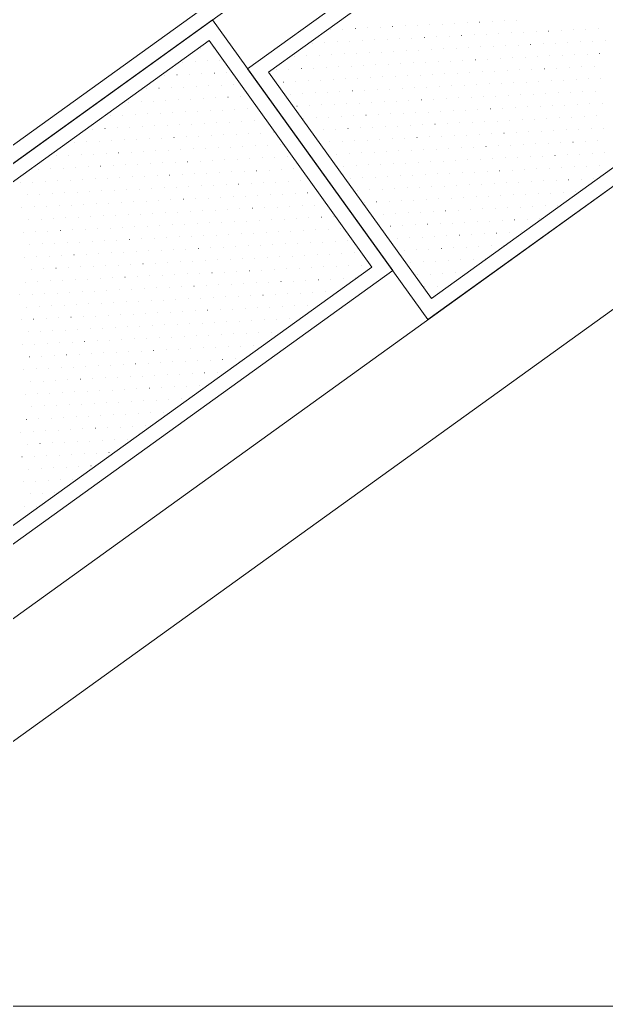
# Model space of a CAD drawing. Header units: centimetres. Extents: x -16179 to 12840, y -10704 to 3856.
# Drawn here: x 8377.8 to 8495.6, y -5198.5 to -5000.4 of the extents above; entities that cross this region are included whole.
import ezdxf

# ---------------------------------------------------------------- set-up
doc = ezdxf.new("R2010")
doc.units = ezdxf.units.CM
doc.header["$MEASUREMENT"] = 0
doc.layers.add('AA - pareti sezionate_Num_Penna__7_Num_Penna__7_Num_Penna__7_Num_Penna__7_Num_Penna__7_Num_Penna__7_Num_Penna__7_Num_Penna__7_Num_Penna__7_Num_Penna__7', color=7, linetype='Continuous', lineweight=18)
doc.layers.add('AA- arredo_Num_Penna__8_Num_Penna__8_Num_Penna__8_Num_Penna__8_Num_Penna__8_Num_Penna__8_Num_Penna__8_Num_Penna__8_Num_Penna__8_Num_Penna__8', color=8, linetype='Continuous', lineweight=18)

msp = doc.modelspace()

# ---------------------------------------------------------------- linework, layer by layer
at = {"layer": 'AA - pareti sezionate_Num_Penna__7_Num_Penna__7_Num_Penna__7_Num_Penna__7_Num_Penna__7_Num_Penna__7_Num_Penna__7_Num_Penna__7_Num_Penna__7_Num_Penna__7', "color": 7, "linetype": 'Continuous', "lineweight": 18}
msp.add_line((8306.69, -5198.48), (9575.28, -5198.48), dxfattribs=at)
at = {"layer": 'AA- arredo_Num_Penna__8_Num_Penna__8_Num_Penna__8_Num_Penna__8_Num_Penna__8_Num_Penna__8_Num_Penna__8_Num_Penna__8_Num_Penna__8_Num_Penna__8', "color": 8, "linetype": 'Continuous', "lineweight": 18}
for p, q in [((8622.46, -4943.55), (8272.46, -5195.55)), ((8490.46, -4943.55), (8272.46, -5100.45)), ((8495.59, -4943.55), (8276.64, -5101.13)), ((8516.32, -4943.55), (8423.6, -5010.28)), ((8521.45, -4943.55), (8427.79, -5010.96)), ((8459.82, -5060.6), (8622.46, -4943.55)), ((8460.5, -5056.41), (8617.32, -4943.55)), ((8622.46, -4968.2), (8306.69, -5195.55)), ((8416.53, -5000.45), (8276.64, -5101.13)), ((8452.75, -5050.78), (8416.53, -5000.45)), ((8477.69, -5000.54), (8477.7, -5000.54)), ((8440.24, -5002.44), (8440.25, -5002.44)), ((8442.74, -5002.32), (8442.74, -5002.32)), ((8445.23, -5002.19), (8445.24, -5002.19)), ((8447.73, -5002.06), (8447.74, -5002.06)), ((8450.23, -5001.94), (8450.23, -5001.94)), ((8452.72, -5001.81), (8452.73, -5001.81)), ((8455.22, -5001.68), (8455.23, -5001.68)), ((8457.72, -5001.55), (8457.72, -5001.55)), ((8460.21, -5001.43), (8460.22, -5001.43)), ((8462.71, -5001.3), (8462.72, -5001.3)), ((8465.21, -5001.17), (8465.21, -5001.17)), ((8467.7, -5001.05), (8467.71, -5001.05)), ((8470.2, -5000.92), (8470.21, -5000.92)), ((8472.7, -5000.79), (8472.7, -5000.79)), ((8475.19, -5000.66), (8475.2, -5000.66)), ((8486.56, -5002.59), (8486.56, -5002.59)), ((8489.05, -5002.46), (8489.06, -5002.46)), ((8491.55, -5002.33), (8491.56, -5002.33)), ((8494.05, -5002.21), (8494.05, -5002.21)), ((8449.11, -5004.5), (8449.11, -5004.5)), ((8451.6, -5004.37), (8451.61, -5004.37)), ((8454.1, -5004.24), (8454.1, -5004.24)), ((8456.6, -5004.11), (8456.6, -5004.11)), ((8459.09, -5003.99), (8459.1, -5003.99)), ((8461.59, -5003.86), (8461.59, -5003.86)), ((8464.09, -5003.73), (8464.09, -5003.73)), ((8466.58, -5003.61), (8466.59, -5003.61)), ((8469.08, -5003.48), (8469.09, -5003.48)), ((8471.58, -5003.35), (8471.58, -5003.35)), ((8474.07, -5003.22), (8474.08, -5003.22)), ((8476.57, -5003.1), (8476.58, -5003.1)), ((8479.07, -5002.97), (8479.07, -5002.97)), ((8481.56, -5002.84), (8481.57, -5002.84)), ((8484.06, -5002.72), (8484.07, -5002.72)), ((8415.85, -5004.64), (8280.83, -5101.81)), ((8414.15, -5006.28), (8414.16, -5006.28)), ((8448.56, -5050.09), (8415.85, -5004.64)), ((8416.65, -5006.15), (8416.65, -5006.15)), ((8436.62, -5005.13), (8436.63, -5005.13)), ((8439.12, -5005.01), (8439.12, -5005.01)), ((8441.62, -5004.88), (8441.62, -5004.88)), ((8444.11, -5004.75), (8444.12, -5004.75)), ((8446.61, -5004.62), (8446.61, -5004.62)), ((8457.97, -5006.55), (8457.98, -5006.55)), ((8460.47, -5006.42), (8460.47, -5006.42)), ((8462.97, -5006.29), (8462.97, -5006.29)), ((8465.46, -5006.17), (8465.47, -5006.17)), ((8467.96, -5006.04), (8467.96, -5006.04)), ((8470.46, -5005.91), (8470.46, -5005.91)), ((8472.95, -5005.78), (8472.96, -5005.78)), ((8475.45, -5005.66), (8475.45, -5005.66)), ((8477.95, -5005.53), (8477.95, -5005.53)), ((8480.44, -5005.4), (8480.45, -5005.4)), ((8482.94, -5005.28), (8482.94, -5005.28)), ((8485.44, -5005.15), (8485.44, -5005.15)), ((8487.93, -5005.02), (8487.94, -5005.02)), ((8490.43, -5004.89), (8490.43, -5004.89)), ((8492.93, -5004.77), (8492.93, -5004.77)), ((8495.42, -5004.64), (8495.43, -5004.64)), ((8433, -5007.82), (8433.01, -5007.82)), ((8435.5, -5007.69), (8435.51, -5007.69)), ((8438, -5007.57), (8438, -5007.57)), ((8440.49, -5007.44), (8440.5, -5007.44)), ((8442.99, -5007.31), (8443, -5007.31)), ((8445.49, -5007.18), (8445.49, -5007.18)), ((8447.98, -5007.06), (8447.99, -5007.06)), ((8450.48, -5006.93), (8450.49, -5006.93)), ((8452.98, -5006.8), (8452.98, -5006.8)), ((8455.48, -5006.68), (8455.48, -5006.68)), ((8469.33, -5008.47), (8469.34, -5008.47)), ((8471.83, -5008.35), (8471.84, -5008.35)), ((8474.33, -5008.22), (8474.33, -5008.22)), ((8476.82, -5008.09), (8476.83, -5008.09)), ((8479.32, -5007.96), (8479.33, -5007.96)), ((8481.82, -5007.84), (8481.82, -5007.84)), ((8484.32, -5007.71), (8484.32, -5007.71)), ((8486.81, -5007.58), (8486.82, -5007.58)), ((8489.31, -5007.45), (8489.31, -5007.45)), ((8491.81, -5007.33), (8491.81, -5007.33)), ((8494.3, -5007.2), (8494.31, -5007.2)), ((8410.53, -5008.97), (8410.54, -5008.97)), ((8413.03, -5008.84), (8413.04, -5008.84)), ((8415.53, -5008.71), (8415.53, -5008.71)), ((8418.02, -5008.58), (8418.03, -5008.58)), ((8423.6, -5010.28), (8459.82, -5060.6)), ((8429.39, -5010.51), (8429.39, -5010.51)), ((8431.88, -5010.38), (8431.89, -5010.38)), ((8434.38, -5010.25), (8434.39, -5010.25)), ((8436.88, -5010.13), (8436.88, -5010.13)), ((8439.37, -5010), (8439.38, -5010)), ((8441.87, -5009.87), (8441.88, -5009.87)), ((8444.37, -5009.74), (8444.37, -5009.74)), ((8446.86, -5009.62), (8446.87, -5009.62)), ((8449.36, -5009.49), (8449.37, -5009.49)), ((8451.86, -5009.36), (8451.86, -5009.36)), ((8454.35, -5009.24), (8454.36, -5009.24)), ((8456.85, -5009.11), (8456.86, -5009.11)), ((8459.35, -5008.98), (8459.35, -5008.98)), ((8461.84, -5008.85), (8461.85, -5008.85)), ((8464.34, -5008.73), (8464.35, -5008.73)), ((8466.84, -5008.6), (8466.84, -5008.6)), ((8478.2, -5010.52), (8478.21, -5010.52)), ((8480.7, -5010.4), (8480.7, -5010.4)), ((8483.19, -5010.27), (8483.2, -5010.27)), ((8485.69, -5010.14), (8485.7, -5010.14)), ((8488.19, -5010.01), (8488.19, -5010.01)), ((8490.68, -5009.89), (8490.69, -5009.89)), ((8493.18, -5009.76), (8493.19, -5009.76)), ((8406.92, -5011.65), (8406.92, -5011.65)), ((8409.41, -5011.53), (8409.42, -5011.53)), ((8411.91, -5011.4), (8411.91, -5011.4)), ((8414.41, -5011.27), (8414.41, -5011.27)), ((8416.9, -5011.14), (8416.91, -5011.14)), ((8419.4, -5011.02), (8419.4, -5011.02)), ((8427.79, -5010.96), (8460.5, -5056.41)), ((8440.75, -5012.43), (8440.75, -5012.43)), ((8443.25, -5012.3), (8443.25, -5012.3)), ((8445.74, -5012.18), (8445.75, -5012.18)), ((8448.24, -5012.05), (8448.24, -5012.05)), ((8450.74, -5011.92), (8450.74, -5011.92)), ((8453.23, -5011.8), (8453.24, -5011.8)), ((8455.73, -5011.67), (8455.73, -5011.67)), ((8458.23, -5011.54), (8458.23, -5011.54)), ((8460.72, -5011.41), (8460.73, -5011.41)), ((8463.22, -5011.29), (8463.22, -5011.29)), ((8465.72, -5011.16), (8465.72, -5011.16)), ((8468.21, -5011.03), (8468.22, -5011.03)), ((8470.71, -5010.91), (8470.72, -5010.91)), ((8473.21, -5010.78), (8473.21, -5010.78)), ((8475.7, -5010.65), (8475.71, -5010.65)), ((8489.56, -5012.45), (8489.57, -5012.45)), ((8492.06, -5012.32), (8492.06, -5012.32)), ((8494.56, -5012.19), (8494.56, -5012.19)), ((8403.3, -5014.34), (8403.3, -5014.34)), ((8405.79, -5014.21), (8405.8, -5014.21)), ((8408.29, -5014.09), (8408.3, -5014.09)), ((8410.79, -5013.96), (8410.79, -5013.96)), ((8413.28, -5013.83), (8413.29, -5013.83)), ((8415.78, -5013.7), (8415.79, -5013.7)), ((8418.28, -5013.58), (8418.28, -5013.58)), ((8420.78, -5013.45), (8420.78, -5013.45)), ((8430.76, -5012.94), (8430.77, -5012.94)), ((8433.26, -5012.81), (8433.26, -5012.81)), ((8435.76, -5012.69), (8435.76, -5012.69)), ((8438.25, -5012.56), (8438.26, -5012.56)), ((8449.62, -5014.48), (8449.62, -5014.48)), ((8452.11, -5014.36), (8452.12, -5014.36)), ((8454.61, -5014.23), (8454.61, -5014.23)), ((8457.11, -5014.1), (8457.11, -5014.1)), ((8459.6, -5013.97), (8459.61, -5013.97)), ((8462.1, -5013.85), (8462.1, -5013.85)), ((8464.6, -5013.72), (8464.6, -5013.72)), ((8467.09, -5013.59), (8467.1, -5013.59)), ((8469.59, -5013.47), (8469.59, -5013.47)), ((8472.09, -5013.34), (8472.09, -5013.34)), ((8474.58, -5013.21), (8474.59, -5013.21)), ((8477.08, -5013.08), (8477.08, -5013.08)), ((8479.58, -5012.96), (8479.58, -5012.96)), ((8482.07, -5012.83), (8482.08, -5012.83)), ((8484.57, -5012.7), (8484.57, -5012.7)), ((8487.07, -5012.58), (8487.07, -5012.58)), ((8412.16, -5016.39), (8412.17, -5016.39)), ((8414.66, -5016.26), (8414.67, -5016.26)), ((8417.16, -5016.14), (8417.16, -5016.14)), ((8419.65, -5016.01), (8419.66, -5016.01)), ((8422.15, -5015.88), (8422.16, -5015.88)), ((8432.14, -5015.37), (8432.14, -5015.37)), ((8434.63, -5015.25), (8434.64, -5015.25)), ((8437.13, -5015.12), (8437.14, -5015.12)), ((8439.63, -5014.99), (8439.63, -5014.99)), ((8442.12, -5014.87), (8442.13, -5014.87)), ((8444.62, -5014.74), (8444.63, -5014.74)), ((8447.12, -5014.61), (8447.12, -5014.61)), ((8460.98, -5016.41), (8460.98, -5016.41)), ((8463.47, -5016.28), (8463.48, -5016.28)), ((8465.97, -5016.15), (8465.98, -5016.15)), ((8468.47, -5016.03), (8468.47, -5016.03)), ((8470.96, -5015.9), (8470.97, -5015.9)), ((8473.46, -5015.77), (8473.47, -5015.77)), ((8475.96, -5015.64), (8475.96, -5015.64)), ((8478.45, -5015.52), (8478.46, -5015.52)), ((8480.95, -5015.39), (8480.96, -5015.39)), ((8483.45, -5015.26), (8483.45, -5015.26)), ((8485.95, -5015.14), (8485.95, -5015.14)), ((8488.44, -5015.01), (8488.45, -5015.01)), ((8490.94, -5014.88), (8490.94, -5014.88)), ((8493.44, -5014.75), (8493.44, -5014.75)), ((8399.68, -5017.03), (8399.68, -5017.03)), ((8402.18, -5016.9), (8402.18, -5016.9)), ((8404.67, -5016.77), (8404.68, -5016.77)), ((8407.17, -5016.65), (8407.18, -5016.65)), ((8409.67, -5016.52), (8409.67, -5016.52)), ((8421.03, -5018.44), (8421.03, -5018.44)), ((8423.53, -5018.32), (8423.53, -5018.32)), ((8433.51, -5017.81), (8433.52, -5017.81)), ((8436.01, -5017.68), (8436.02, -5017.68)), ((8438.51, -5017.55), (8438.51, -5017.55)), ((8441, -5017.43), (8441.01, -5017.43)), ((8443.5, -5017.3), (8443.51, -5017.3)), ((8446, -5017.17), (8446, -5017.17)), ((8448.49, -5017.04), (8448.5, -5017.04)), ((8450.99, -5016.92), (8451, -5016.92)), ((8453.49, -5016.79), (8453.49, -5016.79)), ((8455.98, -5016.66), (8455.99, -5016.66)), ((8458.48, -5016.54), (8458.49, -5016.54)), ((8472.34, -5018.33), (8472.35, -5018.33)), ((8474.84, -5018.2), (8474.84, -5018.2)), ((8477.33, -5018.08), (8477.34, -5018.08)), ((8479.83, -5017.95), (8479.84, -5017.95)), ((8482.33, -5017.82), (8482.33, -5017.82)), ((8484.82, -5017.7), (8484.83, -5017.7)), ((8487.32, -5017.57), (8487.33, -5017.57)), ((8489.82, -5017.44), (8489.82, -5017.44)), ((8492.31, -5017.31), (8492.32, -5017.31)), ((8494.81, -5017.19), (8494.82, -5017.19)), ((8396.06, -5019.72), (8396.07, -5019.72)), ((8398.56, -5019.59), (8398.56, -5019.59)), ((8401.06, -5019.46), (8401.06, -5019.46)), ((8403.55, -5019.33), (8403.56, -5019.33)), ((8406.05, -5019.21), (8406.05, -5019.21)), ((8408.55, -5019.08), (8408.55, -5019.08)), ((8411.04, -5018.95), (8411.05, -5018.95)), ((8413.54, -5018.82), (8413.54, -5018.82)), ((8416.04, -5018.7), (8416.04, -5018.7)), ((8418.53, -5018.57), (8418.54, -5018.57)), ((8434.89, -5020.24), (8434.89, -5020.24)), ((8437.39, -5020.11), (8437.39, -5020.11)), ((8439.88, -5019.99), (8439.89, -5019.99)), ((8442.38, -5019.86), (8442.38, -5019.86)), ((8444.88, -5019.73), (8444.88, -5019.73)), ((8447.37, -5019.6), (8447.38, -5019.6)), ((8449.87, -5019.48), (8449.87, -5019.48)), ((8452.37, -5019.35), (8452.37, -5019.35)), ((8454.86, -5019.22), (8454.87, -5019.22)), ((8457.36, -5019.1), (8457.36, -5019.1)), ((8459.86, -5018.97), (8459.86, -5018.97)), ((8462.35, -5018.84), (8462.36, -5018.84)), ((8464.85, -5018.71), (8464.86, -5018.71)), ((8467.35, -5018.59), (8467.35, -5018.59)), ((8469.84, -5018.46), (8469.85, -5018.46)), ((8481.21, -5020.38), (8481.21, -5020.38)), ((8483.7, -5020.26), (8483.71, -5020.26)), ((8486.2, -5020.13), (8486.2, -5020.13)), ((8488.7, -5020), (8488.7, -5020)), ((8491.19, -5019.87), (8491.2, -5019.87)), ((8493.69, -5019.75), (8493.69, -5019.75)), ((8392.44, -5022.4), (8392.45, -5022.4)), ((8394.94, -5022.28), (8394.95, -5022.28)), ((8397.44, -5022.15), (8397.44, -5022.15)), ((8399.93, -5022.02), (8399.94, -5022.02)), ((8402.43, -5021.89), (8402.44, -5021.89)), ((8404.93, -5021.77), (8404.93, -5021.77)), ((8407.42, -5021.64), (8407.43, -5021.64)), ((8409.92, -5021.51), (8409.93, -5021.51)), ((8412.42, -5021.39), (8412.42, -5021.39)), ((8414.91, -5021.26), (8414.92, -5021.26)), ((8417.41, -5021.13), (8417.42, -5021.13)), ((8419.91, -5021), (8419.91, -5021)), ((8422.41, -5020.88), (8422.41, -5020.88)), ((8424.9, -5020.75), (8424.91, -5020.75)), ((8443.75, -5022.29), (8443.76, -5022.29)), ((8446.25, -5022.16), (8446.26, -5022.16)), ((8448.75, -5022.04), (8448.75, -5022.04)), ((8451.25, -5021.91), (8451.25, -5021.91)), ((8453.74, -5021.78), (8453.75, -5021.78)), ((8456.24, -5021.66), (8456.24, -5021.66)), ((8458.74, -5021.53), (8458.74, -5021.53)), ((8461.23, -5021.4), (8461.24, -5021.4)), ((8463.73, -5021.27), (8463.73, -5021.27)), ((8466.23, -5021.15), (8466.23, -5021.15)), ((8468.72, -5021.02), (8468.73, -5021.02)), ((8471.22, -5020.89), (8471.22, -5020.89)), ((8473.72, -5020.77), (8473.72, -5020.77)), ((8476.21, -5020.64), (8476.22, -5020.64)), ((8478.71, -5020.51), (8478.71, -5020.51)), ((8492.57, -5022.31), (8492.57, -5022.31)), ((8495.07, -5022.18), (8495.07, -5022.18)), ((8403.81, -5024.33), (8403.81, -5024.33)), ((8406.3, -5024.2), (8406.31, -5024.2)), ((8408.8, -5024.07), (8408.81, -5024.07)), ((8411.3, -5023.95), (8411.3, -5023.95)), ((8413.79, -5023.82), (8413.8, -5023.82)), ((8416.29, -5023.69), (8416.3, -5023.69)), ((8418.79, -5023.56), (8418.79, -5023.56)), ((8421.28, -5023.44), (8421.29, -5023.44)), ((8423.78, -5023.31), (8423.79, -5023.31)), ((8426.28, -5023.18), (8426.28, -5023.18)), ((8428.77, -5023.06), (8428.78, -5023.06)), ((8436.26, -5022.67), (8436.27, -5022.67)), ((8438.76, -5022.55), (8438.77, -5022.55)), ((8441.26, -5022.42), (8441.26, -5022.42)), ((8452.62, -5024.34), (8452.63, -5024.34)), ((8455.12, -5024.22), (8455.12, -5024.22)), ((8457.61, -5024.09), (8457.62, -5024.09)), ((8460.11, -5023.96), (8460.12, -5023.96)), ((8462.61, -5023.83), (8462.61, -5023.83)), ((8465.1, -5023.71), (8465.11, -5023.71)), ((8467.6, -5023.58), (8467.61, -5023.58)), ((8470.1, -5023.45), (8470.1, -5023.45)), ((8472.59, -5023.33), (8472.6, -5023.33)), ((8475.09, -5023.2), (8475.1, -5023.2)), ((8477.59, -5023.07), (8477.59, -5023.07)), ((8480.09, -5022.94), (8480.09, -5022.94)), ((8482.58, -5022.82), (8482.59, -5022.82)), ((8485.08, -5022.69), (8485.08, -5022.69)), ((8487.58, -5022.56), (8487.58, -5022.56)), ((8490.07, -5022.44), (8490.08, -5022.44)), ((8388.83, -5025.09), (8388.83, -5025.09)), ((8391.32, -5024.96), (8391.33, -5024.96)), ((8393.82, -5024.84), (8393.82, -5024.84)), ((8396.32, -5024.71), (8396.32, -5024.71)), ((8398.81, -5024.58), (8398.82, -5024.58)), ((8401.31, -5024.45), (8401.31, -5024.45)), ((8415.17, -5026.25), (8415.17, -5026.25)), ((8417.67, -5026.12), (8417.67, -5026.12)), ((8420.16, -5026), (8420.17, -5026)), ((8422.66, -5025.87), (8422.66, -5025.87)), ((8425.16, -5025.74), (8425.16, -5025.74)), ((8427.65, -5025.62), (8427.66, -5025.62)), ((8430.15, -5025.49), (8430.15, -5025.49)), ((8440.14, -5024.98), (8440.14, -5024.98)), ((8442.63, -5024.85), (8442.64, -5024.85)), ((8445.13, -5024.73), (8445.14, -5024.73)), ((8447.63, -5024.6), (8447.63, -5024.6)), ((8450.12, -5024.47), (8450.13, -5024.47)), ((8463.98, -5026.27), (8463.99, -5026.27)), ((8466.48, -5026.14), (8466.49, -5026.14)), ((8468.98, -5026.01), (8468.98, -5026.01)), ((8471.47, -5025.89), (8471.48, -5025.89)), ((8473.97, -5025.76), (8473.98, -5025.76)), ((8476.47, -5025.63), (8476.47, -5025.63)), ((8478.96, -5025.5), (8478.97, -5025.5)), ((8481.46, -5025.38), (8481.47, -5025.38)), ((8483.96, -5025.25), (8483.96, -5025.25)), ((8486.45, -5025.12), (8486.46, -5025.12)), ((8488.95, -5025), (8488.96, -5025)), ((8491.45, -5024.87), (8491.45, -5024.87)), ((8493.94, -5024.74), (8493.95, -5024.74)), ((8385.21, -5027.78), (8385.21, -5027.78)), ((8387.7, -5027.65), (8387.71, -5027.65)), ((8390.2, -5027.52), (8390.21, -5027.52)), ((8392.7, -5027.4), (8392.7, -5027.4)), ((8395.2, -5027.27), (8395.2, -5027.27)), ((8397.69, -5027.14), (8397.7, -5027.14)), ((8400.19, -5027.01), (8400.19, -5027.01)), ((8402.69, -5026.89), (8402.69, -5026.89)), ((8405.18, -5026.76), (8405.19, -5026.76)), ((8407.68, -5026.63), (8407.68, -5026.63)), ((8410.18, -5026.51), (8410.18, -5026.51)), ((8412.67, -5026.38), (8412.68, -5026.38)), ((8424.04, -5028.3), (8424.04, -5028.3)), ((8426.53, -5028.18), (8426.54, -5028.18)), ((8429.03, -5028.05), (8429.03, -5028.05)), ((8431.53, -5027.92), (8431.53, -5027.92)), ((8441.51, -5027.41), (8441.52, -5027.41)), ((8444.01, -5027.29), (8444.01, -5027.29)), ((8446.51, -5027.16), (8446.51, -5027.16)), ((8449, -5027.03), (8449.01, -5027.03)), ((8451.5, -5026.9), (8451.5, -5026.9)), ((8454, -5026.78), (8454, -5026.78)), ((8456.49, -5026.65), (8456.5, -5026.65)), ((8458.99, -5026.52), (8458.99, -5026.52)), ((8461.49, -5026.39), (8461.49, -5026.39)), ((8472.85, -5028.32), (8472.85, -5028.32)), ((8475.35, -5028.19), (8475.35, -5028.19)), ((8477.84, -5028.06), (8477.85, -5028.06)), ((8480.34, -5027.94), (8480.34, -5027.94)), ((8482.84, -5027.81), (8482.84, -5027.81)), ((8485.33, -5027.68), (8485.34, -5027.68)), ((8487.83, -5027.56), (8487.83, -5027.56)), ((8490.33, -5027.43), (8490.33, -5027.43)), ((8492.82, -5027.3), (8492.83, -5027.3)), ((8495.32, -5027.17), (8495.33, -5027.17)), ((8386.58, -5030.21), (8386.59, -5030.21)), ((8389.08, -5030.08), (8389.09, -5030.08)), ((8391.58, -5029.96), (8391.58, -5029.96)), ((8394.07, -5029.83), (8394.08, -5029.83)), ((8396.57, -5029.7), (8396.58, -5029.7)), ((8399.07, -5029.58), (8399.07, -5029.58)), ((8401.56, -5029.45), (8401.57, -5029.45)), ((8404.06, -5029.32), (8404.07, -5029.32)), ((8406.56, -5029.19), (8406.56, -5029.19)), ((8409.05, -5029.07), (8409.06, -5029.07)), ((8411.55, -5028.94), (8411.56, -5028.94)), ((8414.05, -5028.81), (8414.05, -5028.81)), ((8416.54, -5028.68), (8416.55, -5028.68)), ((8419.04, -5028.56), (8419.05, -5028.56)), ((8421.54, -5028.43), (8421.54, -5028.43)), ((8442.89, -5029.85), (8442.89, -5029.85)), ((8445.38, -5029.72), (8445.39, -5029.72)), ((8447.88, -5029.59), (8447.89, -5029.59)), ((8450.38, -5029.46), (8450.38, -5029.46)), ((8452.88, -5029.34), (8452.88, -5029.34)), ((8455.37, -5029.21), (8455.38, -5029.21)), ((8457.87, -5029.08), (8457.87, -5029.08)), ((8460.37, -5028.96), (8460.37, -5028.96)), ((8462.86, -5028.83), (8462.87, -5028.83)), ((8465.36, -5028.7), (8465.36, -5028.7)), ((8467.86, -5028.57), (8467.86, -5028.57)), ((8470.35, -5028.45), (8470.36, -5028.45)), ((8484.21, -5030.24), (8484.22, -5030.24)), ((8486.71, -5030.12), (8486.71, -5030.12)), ((8489.21, -5029.99), (8489.21, -5029.99)), ((8491.7, -5029.86), (8491.71, -5029.86)), ((8494.2, -5029.73), (8494.2, -5029.73)), ((8381.59, -5030.47), (8381.6, -5030.47)), ((8384.09, -5030.34), (8384.09, -5030.34)), ((8395.45, -5032.26), (8395.45, -5032.26)), ((8397.95, -5032.14), (8397.95, -5032.14)), ((8400.44, -5032.01), (8400.45, -5032.01)), ((8402.94, -5031.88), (8402.94, -5031.88)), ((8405.44, -5031.75), (8405.44, -5031.75)), ((8407.93, -5031.63), (8407.94, -5031.63)), ((8410.43, -5031.5), (8410.44, -5031.5)), ((8412.93, -5031.37), (8412.93, -5031.37)), ((8415.42, -5031.25), (8415.43, -5031.25)), ((8417.92, -5031.12), (8417.93, -5031.12)), ((8420.42, -5030.99), (8420.42, -5030.99)), ((8422.91, -5030.86), (8422.92, -5030.86)), ((8425.41, -5030.74), (8425.42, -5030.74)), ((8427.91, -5030.61), (8427.91, -5030.61)), ((8430.4, -5030.48), (8430.41, -5030.48)), ((8432.9, -5030.35), (8432.91, -5030.35)), ((8444.26, -5032.28), (8444.27, -5032.28)), ((8446.76, -5032.15), (8446.77, -5032.15)), ((8449.26, -5032.02), (8449.26, -5032.02)), ((8451.75, -5031.9), (8451.76, -5031.9)), ((8454.25, -5031.77), (8454.26, -5031.77)), ((8456.75, -5031.64), (8456.75, -5031.64)), ((8459.24, -5031.52), (8459.25, -5031.52)), ((8461.74, -5031.39), (8461.75, -5031.39)), ((8464.24, -5031.26), (8464.24, -5031.26)), ((8466.73, -5031.13), (8466.74, -5031.13)), ((8469.23, -5031.01), (8469.24, -5031.01)), ((8471.73, -5030.88), (8471.73, -5030.88)), ((8474.22, -5030.75), (8474.23, -5030.75)), ((8476.72, -5030.63), (8476.73, -5030.63)), ((8479.22, -5030.5), (8479.22, -5030.5)), ((8481.72, -5030.37), (8481.72, -5030.37)), ((8493.08, -5032.29), (8493.08, -5032.29)), ((8377.97, -5033.15), (8377.98, -5033.15)), ((8380.47, -5033.03), (8380.47, -5033.03)), ((8382.97, -5032.9), (8382.97, -5032.9)), ((8385.46, -5032.77), (8385.47, -5032.77)), ((8387.96, -5032.64), (8387.96, -5032.64)), ((8390.46, -5032.52), (8390.46, -5032.52)), ((8392.95, -5032.39), (8392.96, -5032.39)), ((8406.81, -5034.19), (8406.82, -5034.19)), ((8409.31, -5034.06), (8409.31, -5034.06)), ((8411.81, -5033.93), (8411.81, -5033.93)), ((8414.3, -5033.81), (8414.31, -5033.81)), ((8416.8, -5033.68), (8416.8, -5033.68)), ((8419.3, -5033.55), (8419.3, -5033.55)), ((8421.79, -5033.42), (8421.8, -5033.42)), ((8424.29, -5033.3), (8424.29, -5033.3)), ((8426.79, -5033.17), (8426.79, -5033.17)), ((8429.28, -5033.04), (8429.29, -5033.04)), ((8431.78, -5032.92), (8431.78, -5032.92)), ((8434.28, -5032.79), (8434.28, -5032.79)), ((8455.63, -5034.2), (8455.63, -5034.2)), ((8458.12, -5034.08), (8458.13, -5034.08)), ((8460.62, -5033.95), (8460.62, -5033.95)), ((8463.12, -5033.82), (8463.12, -5033.82)), ((8465.61, -5033.69), (8465.62, -5033.69)), ((8468.11, -5033.57), (8468.12, -5033.57)), ((8470.61, -5033.44), (8470.61, -5033.44)), ((8473.1, -5033.31), (8473.11, -5033.31)), ((8475.6, -5033.19), (8475.61, -5033.19)), ((8478.1, -5033.06), (8478.1, -5033.06)), ((8480.59, -5032.93), (8480.6, -5032.93)), ((8483.09, -5032.8), (8483.1, -5032.8)), ((8485.59, -5032.68), (8485.59, -5032.68)), ((8488.08, -5032.55), (8488.09, -5032.55)), ((8490.58, -5032.42), (8490.59, -5032.42)), ((8379.35, -5035.59), (8379.35, -5035.59)), ((8381.84, -5035.46), (8381.85, -5035.46)), ((8384.34, -5035.33), (8384.35, -5035.33)), ((8386.84, -5035.2), (8386.84, -5035.2)), ((8389.33, -5035.08), (8389.34, -5035.08)), ((8391.83, -5034.95), (8391.84, -5034.95)), ((8394.33, -5034.82), (8394.33, -5034.82)), ((8396.83, -5034.7), (8396.83, -5034.7)), ((8399.32, -5034.57), (8399.33, -5034.57)), ((8401.82, -5034.44), (8401.82, -5034.44)), ((8404.32, -5034.31), (8404.32, -5034.31)), ((8415.68, -5036.24), (8415.68, -5036.24)), ((8418.17, -5036.11), (8418.18, -5036.11)), ((8420.67, -5035.98), (8420.68, -5035.98)), ((8423.17, -5035.86), (8423.17, -5035.86)), ((8425.67, -5035.73), (8425.67, -5035.73)), ((8428.16, -5035.6), (8428.17, -5035.6)), ((8430.66, -5035.48), (8430.66, -5035.48)), ((8433.16, -5035.35), (8433.16, -5035.35)), ((8435.65, -5035.22), (8435.66, -5035.22)), ((8445.64, -5034.71), (8445.64, -5034.71)), ((8448.14, -5034.58), (8448.14, -5034.58)), ((8450.63, -5034.46), (8450.64, -5034.46)), ((8453.13, -5034.33), (8453.13, -5034.33)), ((8464.49, -5036.25), (8464.5, -5036.25)), ((8466.99, -5036.13), (8466.99, -5036.13)), ((8469.49, -5036), (8469.49, -5036)), ((8471.98, -5035.87), (8471.99, -5035.87)), ((8474.48, -5035.75), (8474.48, -5035.75)), ((8476.98, -5035.62), (8476.98, -5035.62)), ((8479.47, -5035.49), (8479.48, -5035.49)), ((8481.97, -5035.36), (8481.97, -5035.36)), ((8484.47, -5035.24), (8484.47, -5035.24)), ((8486.96, -5035.11), (8486.97, -5035.11)), ((8489.46, -5034.98), (8489.46, -5034.98)), ((8378.23, -5038.15), (8378.23, -5038.15)), ((8380.72, -5038.02), (8380.73, -5038.02)), ((8383.22, -5037.89), (8383.23, -5037.89)), ((8385.72, -5037.77), (8385.72, -5037.77)), ((8388.21, -5037.64), (8388.22, -5037.64)), ((8390.71, -5037.51), (8390.72, -5037.51)), ((8393.21, -5037.38), (8393.21, -5037.38)), ((8395.7, -5037.26), (8395.71, -5037.26)), ((8398.2, -5037.13), (8398.21, -5037.13)), ((8400.7, -5037), (8400.7, -5037)), ((8403.19, -5036.87), (8403.2, -5036.87)), ((8405.69, -5036.75), (8405.7, -5036.75)), ((8408.19, -5036.62), (8408.19, -5036.62)), ((8410.68, -5036.49), (8410.69, -5036.49)), ((8413.18, -5036.37), (8413.19, -5036.37)), ((8427.04, -5038.16), (8427.05, -5038.16)), ((8429.54, -5038.04), (8429.54, -5038.04)), ((8432.03, -5037.91), (8432.04, -5037.91)), ((8434.53, -5037.78), (8434.54, -5037.78)), ((8437.03, -5037.65), (8437.03, -5037.65)), ((8447.01, -5037.15), (8447.02, -5037.15)), ((8449.51, -5037.02), (8449.52, -5037.02)), ((8452.01, -5036.89), (8452.01, -5036.89)), ((8454.51, -5036.76), (8454.51, -5036.76)), ((8457, -5036.64), (8457.01, -5036.64)), ((8459.5, -5036.51), (8459.5, -5036.51)), ((8462, -5036.38), (8462, -5036.38)), ((8475.85, -5038.18), (8475.86, -5038.18)), ((8478.35, -5038.05), (8478.36, -5038.05)), ((8480.85, -5037.92), (8480.85, -5037.92)), ((8483.35, -5037.8), (8483.35, -5037.8)), ((8485.84, -5037.67), (8485.85, -5037.67)), ((8387.09, -5040.2), (8387.1, -5040.2)), ((8389.59, -5040.07), (8389.59, -5040.07)), ((8392.09, -5039.94), (8392.09, -5039.94)), ((8394.58, -5039.82), (8394.59, -5039.82)), ((8397.08, -5039.69), (8397.08, -5039.69)), ((8399.58, -5039.56), (8399.58, -5039.56)), ((8402.07, -5039.44), (8402.08, -5039.44)), ((8404.57, -5039.31), (8404.57, -5039.31)), ((8407.07, -5039.18), (8407.07, -5039.18)), ((8409.56, -5039.05), (8409.57, -5039.05)), ((8412.06, -5038.93), (8412.07, -5038.93)), ((8414.56, -5038.8), (8414.56, -5038.8)), ((8417.05, -5038.67), (8417.06, -5038.67)), ((8419.55, -5038.54), (8419.56, -5038.54)), ((8422.05, -5038.42), (8422.05, -5038.42)), ((8424.54, -5038.29), (8424.55, -5038.29)), ((8435.91, -5040.21), (8435.91, -5040.21)), ((8438.4, -5040.09), (8438.41, -5040.09)), ((8440.9, -5039.96), (8440.91, -5039.96)), ((8448.39, -5039.58), (8448.4, -5039.58)), ((8450.89, -5039.45), (8450.89, -5039.45)), ((8453.38, -5039.32), (8453.39, -5039.32)), ((8455.88, -5039.2), (8455.89, -5039.2)), ((8458.38, -5039.07), (8458.38, -5039.07)), ((8460.87, -5038.94), (8460.88, -5038.94)), ((8463.37, -5038.82), (8463.38, -5038.82)), ((8465.87, -5038.69), (8465.87, -5038.69)), ((8468.36, -5038.56), (8468.37, -5038.56)), ((8470.86, -5038.43), (8470.87, -5038.43)), ((8473.36, -5038.31), (8473.36, -5038.31)), ((8379.6, -5040.58), (8379.61, -5040.58)), ((8382.1, -5040.45), (8382.1, -5040.45)), ((8384.6, -5040.33), (8384.6, -5040.33)), ((8398.46, -5042.12), (8398.46, -5042.12)), ((8400.95, -5042), (8400.96, -5042)), ((8403.45, -5041.87), (8403.45, -5041.87)), ((8405.95, -5041.74), (8405.95, -5041.74)), ((8408.44, -5041.61), (8408.45, -5041.61)), ((8410.94, -5041.49), (8410.94, -5041.49)), ((8413.44, -5041.36), (8413.44, -5041.36)), ((8415.93, -5041.23), (8415.94, -5041.23)), ((8418.43, -5041.1), (8418.43, -5041.1)), ((8420.93, -5040.98), (8420.93, -5040.98)), ((8423.42, -5040.85), (8423.43, -5040.85)), ((8425.92, -5040.72), (8425.92, -5040.72)), ((8428.42, -5040.6), (8428.42, -5040.6)), ((8430.91, -5040.47), (8430.92, -5040.47)), ((8433.41, -5040.34), (8433.41, -5040.34)), ((8452.26, -5041.88), (8452.27, -5041.88)), ((8454.76, -5041.76), (8454.76, -5041.76)), ((8457.26, -5041.63), (8457.26, -5041.63)), ((8459.75, -5041.5), (8459.76, -5041.5)), ((8462.25, -5041.38), (8462.25, -5041.38)), ((8464.75, -5041.25), (8464.75, -5041.25)), ((8467.24, -5041.12), (8467.25, -5041.12)), ((8469.74, -5040.99), (8469.75, -5040.99)), ((8472.24, -5040.87), (8472.24, -5040.87)), ((8474.73, -5040.74), (8474.74, -5040.74)), ((8477.23, -5040.61), (8477.24, -5040.61)), ((8479.73, -5040.48), (8479.73, -5040.48)), ((8482.22, -5040.36), (8482.23, -5040.36)), ((8378.48, -5043.14), (8378.49, -5043.14)), ((8380.98, -5043.01), (8380.98, -5043.01)), ((8383.47, -5042.89), (8383.48, -5042.89)), ((8385.97, -5042.76), (8385.98, -5042.76)), ((8388.47, -5042.63), (8388.47, -5042.63)), ((8390.96, -5042.5), (8390.97, -5042.5)), ((8393.46, -5042.38), (8393.47, -5042.38)), ((8395.96, -5042.25), (8395.96, -5042.25)), ((8407.32, -5044.17), (8407.33, -5044.17)), ((8409.82, -5044.05), (8409.82, -5044.05)), ((8412.31, -5043.92), (8412.32, -5043.92)), ((8414.81, -5043.79), (8414.82, -5043.79)), ((8417.31, -5043.67), (8417.31, -5043.67)), ((8419.8, -5043.54), (8419.81, -5043.54)), ((8422.3, -5043.41), (8422.31, -5043.41)), ((8424.8, -5043.28), (8424.8, -5043.28)), ((8427.3, -5043.16), (8427.3, -5043.16)), ((8429.79, -5043.03), (8429.8, -5043.03)), ((8432.29, -5042.9), (8432.29, -5042.9)), ((8434.79, -5042.77), (8434.79, -5042.77)), ((8437.28, -5042.65), (8437.29, -5042.65)), ((8439.78, -5042.52), (8439.78, -5042.52)), ((8442.28, -5042.39), (8442.28, -5042.39)), ((8456.14, -5044.19), (8456.14, -5044.19)), ((8458.63, -5044.06), (8458.64, -5044.06)), ((8461.13, -5043.94), (8461.13, -5043.94)), ((8463.63, -5043.81), (8463.63, -5043.81)), ((8466.12, -5043.68), (8466.13, -5043.68)), ((8468.62, -5043.55), (8468.62, -5043.55)), ((8471.12, -5043.43), (8471.12, -5043.43)), ((8473.61, -5043.3), (8473.62, -5043.3)), ((8476.11, -5043.17), (8476.11, -5043.17)), ((8478.61, -5043.05), (8478.61, -5043.05)), ((8379.86, -5045.57), (8379.86, -5045.57)), ((8382.35, -5045.45), (8382.36, -5045.45)), ((8384.85, -5045.32), (8384.86, -5045.32)), ((8387.35, -5045.19), (8387.35, -5045.19)), ((8389.84, -5045.06), (8389.85, -5045.06)), ((8392.34, -5044.94), (8392.35, -5044.94)), ((8394.84, -5044.81), (8394.84, -5044.81)), ((8397.33, -5044.68), (8397.34, -5044.68)), ((8399.83, -5044.56), (8399.84, -5044.56)), ((8402.33, -5044.43), (8402.33, -5044.43)), ((8404.82, -5044.3), (8404.83, -5044.3)), ((8418.68, -5046.1), (8418.69, -5046.1)), ((8421.18, -5045.97), (8421.19, -5045.97)), ((8423.68, -5045.84), (8423.68, -5045.84)), ((8426.17, -5045.72), (8426.18, -5045.72)), ((8428.67, -5045.59), (8428.68, -5045.59)), ((8431.17, -5045.46), (8431.17, -5045.46)), ((8433.66, -5045.34), (8433.67, -5045.34)), ((8436.16, -5045.21), (8436.17, -5045.21)), ((8438.66, -5045.08), (8438.66, -5045.08)), ((8441.15, -5044.95), (8441.16, -5044.95)), ((8443.65, -5044.83), (8443.66, -5044.83)), ((8453.64, -5044.32), (8453.64, -5044.32)), ((8467.5, -5046.11), (8467.5, -5046.11)), ((8469.99, -5045.99), (8470, -5045.99)), ((8472.49, -5045.86), (8472.5, -5045.86)), ((8474.99, -5045.73), (8474.99, -5045.73)), ((8378.74, -5048.13), (8378.74, -5048.13)), ((8381.23, -5048.01), (8381.24, -5048.01)), ((8383.73, -5047.88), (8383.73, -5047.88)), ((8386.23, -5047.75), (8386.23, -5047.75)), ((8388.72, -5047.63), (8388.73, -5047.63)), ((8391.22, -5047.5), (8391.22, -5047.5)), ((8393.72, -5047.37), (8393.72, -5047.37)), ((8396.21, -5047.24), (8396.22, -5047.24)), ((8398.71, -5047.12), (8398.71, -5047.12)), ((8401.21, -5046.99), (8401.21, -5046.99)), ((8403.7, -5046.86), (8403.71, -5046.86)), ((8406.2, -5046.73), (8406.2, -5046.73)), ((8408.7, -5046.61), (8408.7, -5046.61)), ((8411.19, -5046.48), (8411.2, -5046.48)), ((8413.69, -5046.35), (8413.7, -5046.35)), ((8416.19, -5046.23), (8416.19, -5046.23)), ((8427.55, -5048.15), (8427.55, -5048.15)), ((8430.05, -5048.02), (8430.05, -5048.02)), ((8432.54, -5047.9), (8432.55, -5047.9)), ((8435.04, -5047.77), (8435.04, -5047.77)), ((8437.54, -5047.64), (8437.54, -5047.64)), ((8440.03, -5047.51), (8440.04, -5047.51)), ((8442.53, -5047.39), (8442.54, -5047.39)), ((8445.03, -5047.26), (8445.03, -5047.26)), ((8455.01, -5046.75), (8455.02, -5046.75)), ((8457.51, -5046.62), (8457.52, -5046.62)), ((8460.01, -5046.5), (8460.01, -5046.5)), ((8462.5, -5046.37), (8462.51, -5046.37)), ((8465, -5046.24), (8465.01, -5046.24)), ((8313.54, -5147.27), (8448.56, -5050.09)), ((8390.1, -5050.06), (8390.1, -5050.06)), ((8392.6, -5049.93), (8392.6, -5049.93)), ((8395.09, -5049.8), (8395.1, -5049.8)), ((8397.59, -5049.68), (8397.59, -5049.68)), ((8400.09, -5049.55), (8400.09, -5049.55)), ((8402.58, -5049.42), (8402.59, -5049.42)), ((8405.08, -5049.29), (8405.08, -5049.29)), ((8407.58, -5049.17), (8407.58, -5049.17)), ((8410.07, -5049.04), (8410.08, -5049.04)), ((8412.57, -5048.91), (8412.57, -5048.91)), ((8415.07, -5048.79), (8415.07, -5048.79)), ((8417.56, -5048.66), (8417.57, -5048.66)), ((8420.06, -5048.53), (8420.06, -5048.53)), ((8422.56, -5048.4), (8422.56, -5048.4)), ((8425.05, -5048.28), (8425.06, -5048.28)), ((8438.91, -5050.07), (8438.92, -5050.07)), ((8441.41, -5049.95), (8441.41, -5049.95)), ((8443.91, -5049.82), (8443.91, -5049.82)), ((8446.4, -5049.69), (8446.41, -5049.69)), ((8456.39, -5049.18), (8456.39, -5049.18)), ((8458.89, -5049.06), (8458.89, -5049.06)), ((8461.38, -5048.93), (8461.39, -5048.93)), ((8463.88, -5048.8), (8463.88, -5048.8)), ((8466.38, -5048.67), (8466.38, -5048.67)), ((8468.87, -5048.55), (8468.88, -5048.55)), ((8471.37, -5048.42), (8471.38, -5048.42)), ((8312.86, -5151.45), (8452.75, -5050.78)), ((8380.11, -5050.57), (8380.12, -5050.57)), ((8382.61, -5050.44), (8382.61, -5050.44)), ((8385.1, -5050.31), (8385.11, -5050.31)), ((8387.6, -5050.19), (8387.61, -5050.19)), ((8398.96, -5052.11), (8398.97, -5052.11)), ((8401.46, -5051.98), (8401.47, -5051.98)), ((8403.96, -5051.86), (8403.96, -5051.86)), ((8406.45, -5051.73), (8406.46, -5051.73)), ((8408.95, -5051.6), (8408.96, -5051.6)), ((8411.45, -5051.47), (8411.45, -5051.47)), ((8413.94, -5051.35), (8413.95, -5051.35)), ((8416.44, -5051.22), (8416.45, -5051.22)), ((8418.94, -5051.09), (8418.94, -5051.09)), ((8421.43, -5050.96), (8421.44, -5050.96)), ((8423.93, -5050.84), (8423.94, -5050.84)), ((8426.43, -5050.71), (8426.43, -5050.71)), ((8428.93, -5050.58), (8428.93, -5050.58)), ((8431.42, -5050.46), (8431.43, -5050.46)), ((8433.92, -5050.33), (8433.92, -5050.33)), ((8436.42, -5050.2), (8436.42, -5050.2)), ((8457.77, -5051.62), (8457.77, -5051.62)), ((8460.26, -5051.49), (8460.27, -5051.49)), ((8462.76, -5051.36), (8462.76, -5051.36)), ((8465.26, -5051.24), (8465.26, -5051.24)), ((8467.75, -5051.11), (8467.76, -5051.11)), ((8378.99, -5053.13), (8379, -5053.13)), ((8381.49, -5053), (8381.49, -5053)), ((8383.98, -5052.87), (8383.99, -5052.87)), ((8386.48, -5052.75), (8386.49, -5052.75)), ((8388.98, -5052.62), (8388.98, -5052.62)), ((8391.47, -5052.49), (8391.48, -5052.49)), ((8393.97, -5052.36), (8393.98, -5052.36)), ((8396.47, -5052.24), (8396.47, -5052.24)), ((8410.33, -5054.03), (8410.33, -5054.03)), ((8412.82, -5053.91), (8412.83, -5053.91)), ((8415.32, -5053.78), (8415.33, -5053.78)), ((8417.82, -5053.65), (8417.82, -5053.65)), ((8420.31, -5053.53), (8420.32, -5053.53)), ((8422.81, -5053.4), (8422.82, -5053.4)), ((8425.31, -5053.27), (8425.31, -5053.27)), ((8427.8, -5053.14), (8427.81, -5053.14)), ((8430.3, -5053.02), (8430.31, -5053.02)), ((8432.8, -5052.89), (8432.8, -5052.89)), ((8435.29, -5052.76), (8435.3, -5052.76)), ((8437.79, -5052.63), (8437.8, -5052.63)), ((8440.29, -5052.51), (8440.29, -5052.51)), ((8442.78, -5052.38), (8442.79, -5052.38)), ((8445.28, -5052.25), (8445.29, -5052.25)), ((8459.14, -5054.05), (8459.15, -5054.05)), ((8461.64, -5053.92), (8461.64, -5053.92)), ((8464.13, -5053.8), (8464.14, -5053.8)), ((8377.87, -5055.69), (8377.87, -5055.69)), ((8380.37, -5055.56), (8380.37, -5055.56)), ((8382.86, -5055.43), (8382.87, -5055.43)), ((8385.36, -5055.31), (8385.36, -5055.31)), ((8387.86, -5055.18), (8387.86, -5055.18)), ((8390.35, -5055.05), (8390.36, -5055.05)), ((8392.85, -5054.92), (8392.85, -5054.92)), ((8395.35, -5054.8), (8395.35, -5054.8)), ((8397.84, -5054.67), (8397.85, -5054.67)), ((8400.34, -5054.54), (8400.34, -5054.54)), ((8402.84, -5054.42), (8402.84, -5054.42)), ((8405.33, -5054.29), (8405.34, -5054.29)), ((8407.83, -5054.16), (8407.84, -5054.16)), ((8421.69, -5055.96), (8421.69, -5055.96)), ((8424.19, -5055.83), (8424.19, -5055.83)), ((8426.68, -5055.7), (8426.69, -5055.7)), ((8429.18, -5055.58), (8429.18, -5055.58)), ((8431.68, -5055.45), (8431.68, -5055.45)), ((8434.17, -5055.32), (8434.18, -5055.32)), ((8436.67, -5055.2), (8436.67, -5055.2)), ((8439.17, -5055.07), (8439.17, -5055.07)), ((8441.66, -5054.94), (8441.67, -5054.94)), ((8381.74, -5057.99), (8381.75, -5057.99)), ((8384.24, -5057.87), (8384.24, -5057.87)), ((8386.73, -5057.74), (8386.74, -5057.74)), ((8389.23, -5057.61), (8389.24, -5057.61)), ((8391.73, -5057.48), (8391.73, -5057.48)), ((8394.23, -5057.36), (8394.23, -5057.36)), ((8396.72, -5057.23), (8396.73, -5057.23)), ((8399.22, -5057.1), (8399.22, -5057.1)), ((8401.72, -5056.98), (8401.72, -5056.98)), ((8404.21, -5056.85), (8404.22, -5056.85)), ((8406.71, -5056.72), (8406.71, -5056.72)), ((8409.21, -5056.59), (8409.21, -5056.59)), ((8411.7, -5056.47), (8411.71, -5056.47)), ((8414.2, -5056.34), (8414.2, -5056.34)), ((8416.7, -5056.21), (8416.7, -5056.21)), ((8419.19, -5056.09), (8419.2, -5056.09)), ((8430.56, -5058.01), (8430.56, -5058.01)), ((8433.05, -5057.88), (8433.06, -5057.88)), ((8435.55, -5057.76), (8435.55, -5057.76)), ((8438.05, -5057.63), (8438.05, -5057.63)), ((8379.24, -5058.12), (8379.25, -5058.12)), ((8393.1, -5059.92), (8393.11, -5059.92)), ((8395.6, -5059.79), (8395.61, -5059.79)), ((8398.1, -5059.66), (8398.1, -5059.66)), ((8400.59, -5059.54), (8400.6, -5059.54)), ((8403.09, -5059.41), (8403.1, -5059.41)), ((8405.59, -5059.28), (8405.59, -5059.28)), ((8408.08, -5059.15), (8408.09, -5059.15)), ((8410.58, -5059.03), (8410.59, -5059.03)), ((8413.08, -5058.9), (8413.08, -5058.9)), ((8415.57, -5058.77), (8415.58, -5058.77)), ((8418.07, -5058.65), (8418.08, -5058.65)), ((8420.57, -5058.52), (8420.57, -5058.52)), ((8423.07, -5058.39), (8423.07, -5058.39)), ((8425.56, -5058.26), (8425.57, -5058.26)), ((8428.06, -5058.14), (8428.06, -5058.14)), ((8378.12, -5060.68), (8378.13, -5060.68)), ((8380.62, -5060.55), (8380.63, -5060.55)), ((8383.12, -5060.43), (8383.12, -5060.43)), ((8385.61, -5060.3), (8385.62, -5060.3)), ((8388.11, -5060.17), (8388.12, -5060.17)), ((8390.61, -5060.05), (8390.61, -5060.05)), ((8401.97, -5061.97), (8401.97, -5061.97)), ((8404.47, -5061.84), (8404.47, -5061.84)), ((8406.96, -5061.72), (8406.97, -5061.72)), ((8409.46, -5061.59), (8409.47, -5061.59)), ((8411.96, -5061.46), (8411.96, -5061.46)), ((8414.45, -5061.33), (8414.46, -5061.33)), ((8416.95, -5061.21), (8416.96, -5061.21)), ((8419.45, -5061.08), (8419.45, -5061.08)), ((8421.94, -5060.95), (8421.95, -5060.95)), ((8424.44, -5060.82), (8424.45, -5060.82)), ((8426.94, -5060.7), (8426.94, -5060.7)), ((8429.43, -5060.57), (8429.44, -5060.57)), ((8431.93, -5060.44), (8431.94, -5060.44)), ((8379.5, -5063.11), (8379.5, -5063.11)), ((8382, -5062.99), (8382, -5062.99)), ((8384.49, -5062.86), (8384.5, -5062.86)), ((8386.99, -5062.73), (8386.99, -5062.73)), ((8389.49, -5062.61), (8389.49, -5062.61)), ((8391.98, -5062.48), (8391.99, -5062.48)), ((8394.48, -5062.35), (8394.48, -5062.35)), ((8396.98, -5062.22), (8396.98, -5062.22)), ((8399.47, -5062.1), (8399.48, -5062.1)), ((8413.33, -5063.89), (8413.34, -5063.89)), ((8415.83, -5063.77), (8415.83, -5063.77)), ((8418.33, -5063.64), (8418.33, -5063.64)), ((8420.82, -5063.51), (8420.83, -5063.51)), ((8423.32, -5063.39), (8423.32, -5063.39)), ((8425.82, -5063.26), (8425.82, -5063.26)), ((8428.31, -5063.13), (8428.32, -5063.13)), ((8378.38, -5065.67), (8378.38, -5065.67)), ((8380.87, -5065.55), (8380.88, -5065.55)), ((8383.37, -5065.42), (8383.38, -5065.42)), ((8385.87, -5065.29), (8385.87, -5065.29)), ((8388.36, -5065.17), (8388.37, -5065.17)), ((8390.86, -5065.04), (8390.87, -5065.04)), ((8393.36, -5064.91), (8393.36, -5064.91)), ((8395.86, -5064.78), (8395.86, -5064.78)), ((8398.35, -5064.66), (8398.36, -5064.66)), ((8400.85, -5064.53), (8400.85, -5064.53)), ((8403.35, -5064.4), (8403.35, -5064.4)), ((8405.84, -5064.28), (8405.85, -5064.28)), ((8408.34, -5064.15), (8408.34, -5064.15)), ((8410.84, -5064.02), (8410.84, -5064.02)), ((8422.2, -5065.95), (8422.2, -5065.95)), ((8424.7, -5065.82), (8424.7, -5065.82)), ((8384.75, -5067.85), (8384.75, -5067.85)), ((8387.24, -5067.73), (8387.25, -5067.73)), ((8389.74, -5067.6), (8389.75, -5067.6)), ((8392.24, -5067.47), (8392.24, -5067.47)), ((8394.73, -5067.34), (8394.74, -5067.34)), ((8397.23, -5067.22), (8397.24, -5067.22)), ((8399.73, -5067.09), (8399.73, -5067.09)), ((8402.22, -5066.96), (8402.23, -5066.96)), ((8404.72, -5066.84), (8404.73, -5066.84)), ((8407.22, -5066.71), (8407.22, -5066.71)), ((8409.71, -5066.58), (8409.72, -5066.58)), ((8412.21, -5066.45), (8412.22, -5066.45)), ((8414.71, -5066.33), (8414.71, -5066.33)), ((8417.2, -5066.2), (8417.21, -5066.2)), ((8419.7, -5066.07), (8419.71, -5066.07)), ((8379.75, -5068.11), (8379.76, -5068.11)), ((8382.25, -5067.98), (8382.26, -5067.98)), ((8393.61, -5069.91), (8393.62, -5069.91)), ((8396.11, -5069.78), (8396.11, -5069.78)), ((8398.61, -5069.65), (8398.61, -5069.65)), ((8401.1, -5069.52), (8401.11, -5069.52)), ((8403.6, -5069.4), (8403.6, -5069.4)), ((8406.1, -5069.27), (8406.1, -5069.27)), ((8408.59, -5069.14), (8408.6, -5069.14)), ((8411.09, -5069.01), (8411.1, -5069.01)), ((8413.59, -5068.89), (8413.59, -5068.89)), ((8416.08, -5068.76), (8416.09, -5068.76)), ((8418.58, -5068.63), (8418.59, -5068.63)), ((8421.08, -5068.51), (8421.08, -5068.51)), ((8378.63, -5070.67), (8378.64, -5070.67)), ((8381.13, -5070.54), (8381.13, -5070.54)), ((8383.63, -5070.41), (8383.63, -5070.41)), ((8386.12, -5070.29), (8386.13, -5070.29)), ((8388.62, -5070.16), (8388.62, -5070.16)), ((8391.12, -5070.03), (8391.12, -5070.03)), ((8404.98, -5071.83), (8404.98, -5071.83)), ((8407.47, -5071.7), (8407.48, -5071.7)), ((8409.97, -5071.58), (8409.97, -5071.58)), ((8412.47, -5071.45), (8412.47, -5071.45)), ((8414.96, -5071.32), (8414.97, -5071.32)), ((8417.46, -5071.19), (8417.46, -5071.19)), ((8380.01, -5073.1), (8380.01, -5073.1)), ((8382.5, -5072.97), (8382.51, -5072.97)), ((8385, -5072.85), (8385.01, -5072.85)), ((8387.5, -5072.72), (8387.5, -5072.72)), ((8389.99, -5072.59), (8390, -5072.59)), ((8392.49, -5072.47), (8392.5, -5072.47)), ((8394.99, -5072.34), (8394.99, -5072.34)), ((8397.49, -5072.21), (8397.49, -5072.21)), ((8399.98, -5072.08), (8399.99, -5072.08)), ((8402.48, -5071.96), (8402.48, -5071.96)), ((8413.84, -5073.88), (8413.85, -5073.88)), ((8378.89, -5075.66), (8378.89, -5075.66)), ((8381.38, -5075.53), (8381.39, -5075.53)), ((8383.88, -5075.41), (8383.89, -5075.41)), ((8386.38, -5075.28), (8386.38, -5075.28)), ((8388.87, -5075.15), (8388.88, -5075.15)), ((8391.37, -5075.03), (8391.38, -5075.03)), ((8393.87, -5074.9), (8393.87, -5074.9)), ((8396.36, -5074.77), (8396.37, -5074.77)), ((8398.86, -5074.64), (8398.87, -5074.64)), ((8401.36, -5074.52), (8401.36, -5074.52)), ((8403.85, -5074.39), (8403.86, -5074.39)), ((8406.35, -5074.26), (8406.36, -5074.26)), ((8408.85, -5074.14), (8408.85, -5074.14)), ((8411.34, -5074.01), (8411.35, -5074.01)), ((8385.26, -5077.84), (8385.26, -5077.84)), ((8387.75, -5077.71), (8387.76, -5077.71)), ((8390.25, -5077.59), (8390.25, -5077.59)), ((8392.75, -5077.46), (8392.75, -5077.46)), ((8395.24, -5077.33), (8395.25, -5077.33)), ((8397.74, -5077.2), (8397.74, -5077.2)), ((8400.24, -5077.08), (8400.24, -5077.08)), ((8402.73, -5076.95), (8402.74, -5076.95)), ((8405.23, -5076.82), (8405.23, -5076.82)), ((8407.73, -5076.7), (8407.73, -5076.7)), ((8410.22, -5076.57), (8410.23, -5076.57)), ((8380.26, -5078.1), (8380.27, -5078.1)), ((8382.76, -5077.97), (8382.76, -5077.97)), ((8396.62, -5079.77), (8396.62, -5079.77)), ((8399.12, -5079.64), (8399.12, -5079.64)), ((8401.61, -5079.51), (8401.62, -5079.51)), ((8404.11, -5079.38), (8404.11, -5079.38)), ((8406.61, -5079.26), (8406.61, -5079.26)), ((8379.14, -5080.66), (8379.15, -5080.66)), ((8381.64, -5080.53), (8381.64, -5080.53)), ((8384.13, -5080.4), (8384.14, -5080.4)), ((8386.63, -5080.27), (8386.64, -5080.27)), ((8389.13, -5080.15), (8389.13, -5080.15)), ((8391.62, -5080.02), (8391.63, -5080.02)), ((8394.12, -5079.89), (8394.13, -5079.89)), ((8378.02, -5083.22), (8378.02, -5083.22)), ((8380.52, -5083.09), (8380.52, -5083.09)), ((8383.01, -5082.96), (8383.02, -5082.96)), ((8385.51, -5082.83), (8385.52, -5082.83)), ((8388.01, -5082.71), (8388.01, -5082.71)), ((8390.5, -5082.58), (8390.51, -5082.58)), ((8393, -5082.45), (8393.01, -5082.45)), ((8395.5, -5082.33), (8395.5, -5082.33)), ((8397.99, -5082.2), (8398, -5082.2)), ((8400.49, -5082.07), (8400.5, -5082.07)), ((8402.99, -5081.94), (8402.99, -5081.94)), ((8379.4, -5085.65), (8379.4, -5085.65)), ((8381.89, -5085.52), (8381.9, -5085.52)), ((8384.39, -5085.39), (8384.39, -5085.39)), ((8386.89, -5085.27), (8386.89, -5085.27)), ((8389.38, -5085.14), (8389.39, -5085.14)), ((8391.88, -5085.01), (8391.88, -5085.01)), ((8394.38, -5084.89), (8394.38, -5084.89)), ((8396.87, -5084.76), (8396.88, -5084.76)), ((8399.37, -5084.63), (8399.37, -5084.63)), ((8388.26, -5087.7), (8388.27, -5087.7)), ((8390.76, -5087.57), (8390.76, -5087.57)), ((8393.25, -5087.45), (8393.26, -5087.45)), ((8395.75, -5087.32), (8395.76, -5087.32)), ((8378.27, -5088.21), (8378.28, -5088.21)), ((8380.77, -5088.08), (8380.78, -5088.08)), ((8383.27, -5087.96), (8383.27, -5087.96)), ((8385.76, -5087.83), (8385.77, -5087.83)), ((8379.65, -5090.64), (8379.65, -5090.64)), ((8382.15, -5090.52), (8382.15, -5090.52)), ((8384.64, -5090.39), (8384.65, -5090.39)), ((8387.14, -5090.26), (8387.15, -5090.26)), ((8389.64, -5090.13), (8389.64, -5090.13)), ((8392.13, -5090.01), (8392.14, -5090.01)), ((8378.53, -5093.2), (8378.53, -5093.2)), ((8381.03, -5093.08), (8381.03, -5093.08)), ((8383.52, -5092.95), (8383.53, -5092.95)), ((8386.02, -5092.82), (8386.02, -5092.82)), ((8388.52, -5092.69), (8388.52, -5092.69)), ((8379.9, -5095.64), (8379.91, -5095.64)), ((8382.4, -5095.51), (8382.41, -5095.51)), ((8384.9, -5095.38), (8384.9, -5095.38)), ((8378.78, -5098.2), (8378.79, -5098.2)), ((8381.28, -5098.07), (8381.29, -5098.07))]:
    msp.add_line(p, q, dxfattribs=at)

doc.saveas('drawing.dxf')
